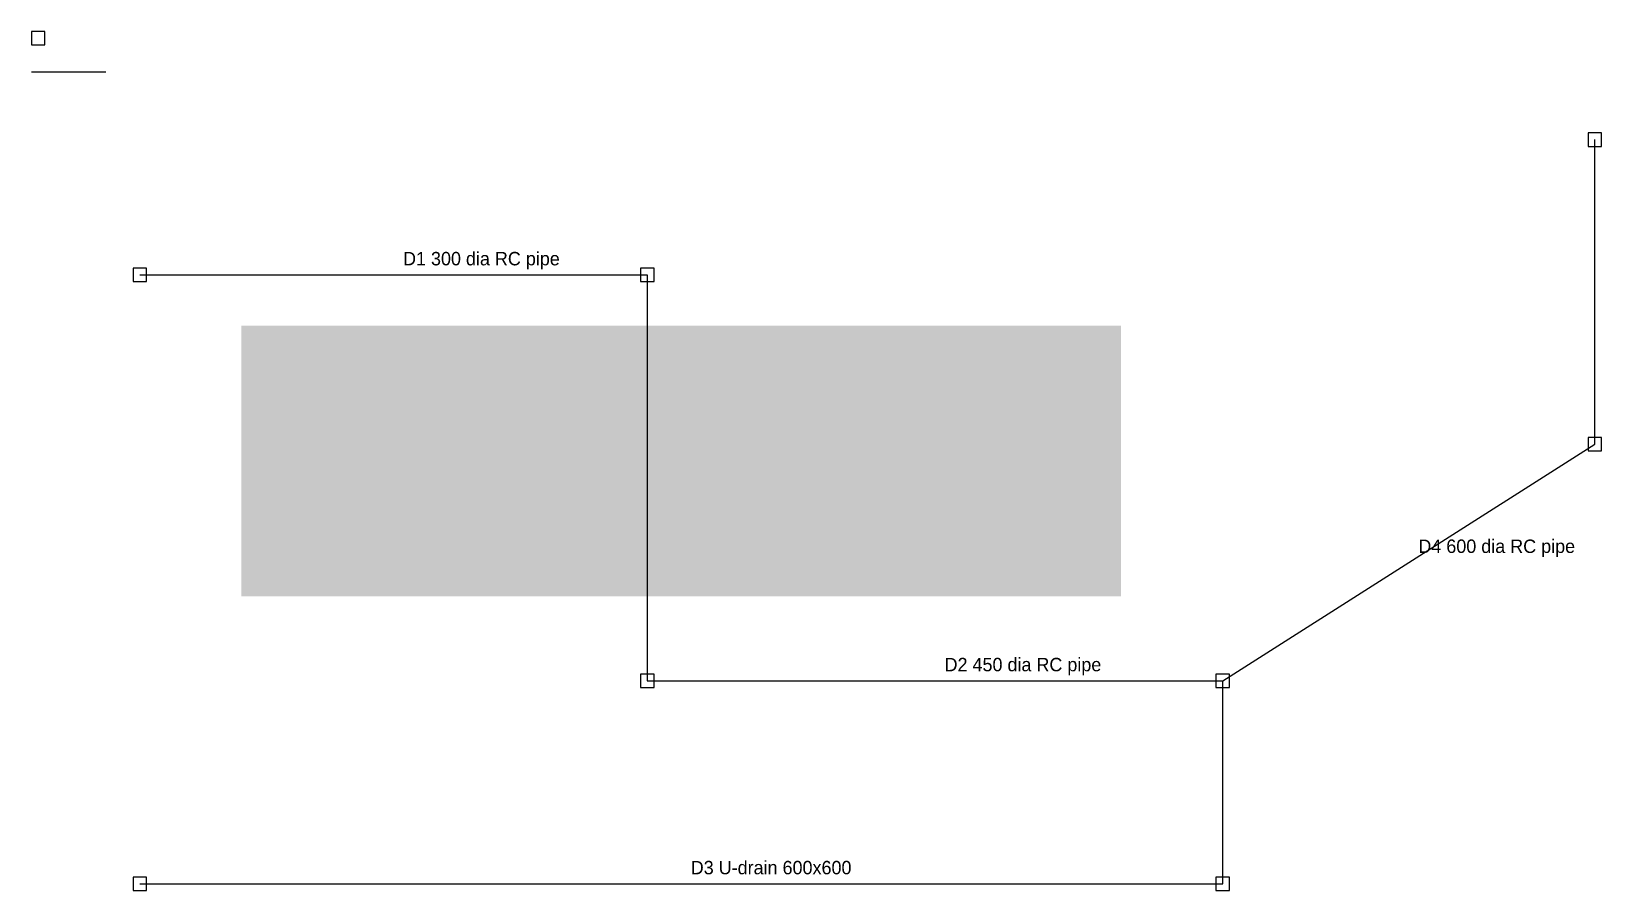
# Model space of a CAD drawing. Header units: metres. Extents: x 10 to 174, y 45 to 135.
import ezdxf

# ---------------------------------------------------------------- set-up
doc = ezdxf.new("R2010")
doc.units = ezdxf.units.M
for name, color, linetype in [('DR-PIPE', 5, 'Continuous'), ('DR-RCU', 3, 'Continuous'), ('DR-SUMP', 1, 'Continuous'), ('LEGEND', 7, 'Continuous'), ('RW-ACWC', 8, 'Continuous'), ('RW-FP', 9, 'Continuous'), ('TEXT', 7, 'Continuous')]:
    doc.layers.add(name, color=color, linetype=linetype)

# ---------------------------------------------------------------- blocks, each defined once
blk = doc.blocks.new('SUMP')
blk.add_lwpolyline([(-0.7, -0.7), (0.7, -0.7), (0.7, 0.7), (-0.7, 0.7)], close=True)

msp = doc.modelspace()

# ---------------------------------------------------------------- hatches: boundary and pattern name
at = {"layer": 'RW-ACWC'}
msp.add_hatch(color=7, dxfattribs=at).paths.add_polyline_path([(31.75, 75.85), (123.47, 75.85), (123.47, 98.78), (31.75, 98.78)])
at = {"layer": 'RW-FP'}
msp.add_hatch(color=7, dxfattribs=at).paths.add_polyline_path([(31.75, 98.78), (123.47, 98.78), (123.47, 104.07), (31.75, 104.07)])

# ---------------------------------------------------------------- linework, layer by layer
at = {"layer": 'DR-PIPE'}
for points in [[(134.06, 67.03), (172.86, 91.72), (172.86, 123.47)], [(21.17, 109.36), (74.08, 109.36), (74.08, 67.03)], [(74.08, 67.03), (134.06, 67.03)]]:
    msp.add_lwpolyline(points, dxfattribs=at)
at = {"layer": 'DR-RCU'}
msp.add_lwpolyline([(21.17, 45.86), (134.06, 45.86), (134.06, 67.03)], dxfattribs=at)
at = {"layer": 'LEGEND'}
msp.add_lwpolyline([(9.88, 130.53), (17.64, 130.53)], dxfattribs=at)

# ---------------------------------------------------------------- block references
at = {"layer": 'DR-SUMP'}
for p in [(172.86, 123.47), (21.17, 109.36), (74.08, 109.36), (172.86, 91.72), (74.08, 67.03), (134.06, 67.03), (21.17, 45.86), (134.06, 45.86)]:
    msp.add_blockref('SUMP', p, dxfattribs=at)
at = {"layer": 'LEGEND'}
msp.add_blockref('SUMP', (10.58, 134.06), dxfattribs=at)

# ---------------------------------------------------------------- texts
at = {"layer": 'TEXT'}
for s, p in [('D1 300 dia RC pipe', (48.62, 110.36)), ('D4 600 dia RC pipe', (154.46, 80.37)), ('D2 450 dia RC pipe', (105.07, 68.03)), ('D3 U-drain 600x600', (78.61, 46.86))]:
    msp.add_text(s, height=1.4, dxfattribs=at).set_placement(p)

doc.saveas('drawing.dxf')
